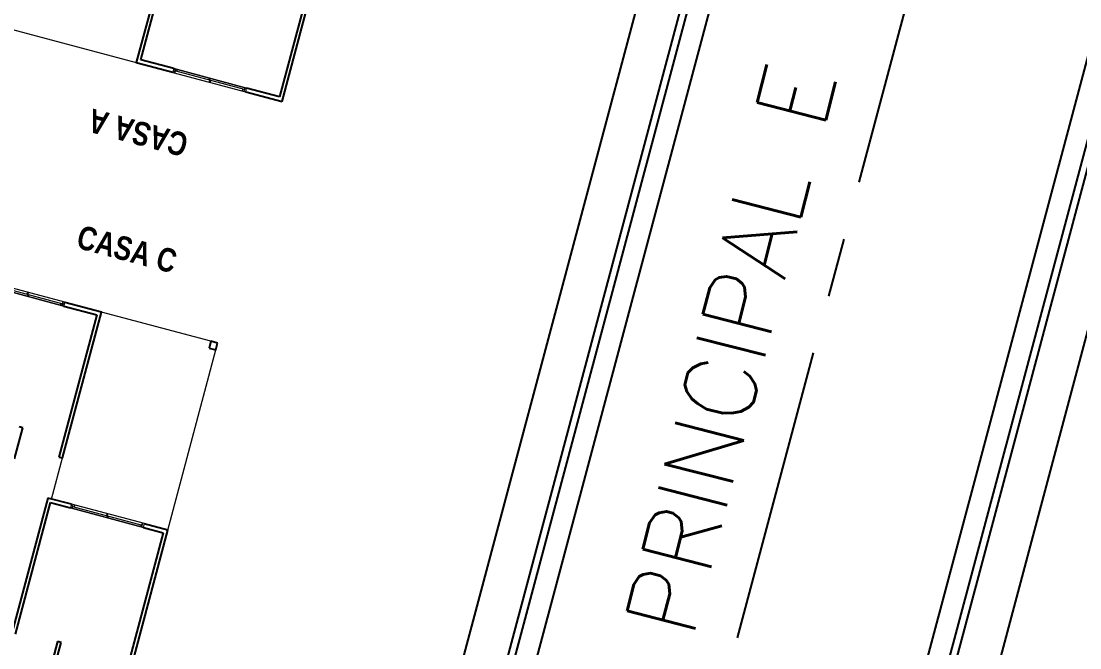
# Model space of a CAD drawing. Header units: metres. Extents: x 689715 to 690980, y 1005284 to 1006835.
# Drawn here: x 690764.12 to 690786.55, y 1005620.56 to 1005633.84 of the extents above; entities that cross this region are included whole.
import ezdxf

# ---------------------------------------------------------------- set-up
doc = ezdxf.new("R2010")
doc.units = ezdxf.units.M
doc.linetypes.add('CENTER', pattern=[2, 1.25, -0.25, 0.25, -0.25])
for name, color, linetype in [('A-BLDG', 7, 'Continuous'), ('C-CALLE-ACERA', 8, 'Continuous'), ('C-CALLES-NOMBRE', 2, 'Continuous'), ('CALLES-CENTRO', 2, 'CENTER')]:
    doc.layers.add(name, color=color, linetype=linetype)
for name, color, linetype, lineweight in [('A-COLS', 52, 'Continuous', 9), ('A-FLOR', 250, 'Continuous', 9), ('A-GLAZ', 151, 'Continuous', 9), ('A-WALL', 250, 'Continuous', 9), ('G-ANNO-TEXT', 2, 'Continuous', 9)]:
    doc.layers.add(name, color=color, linetype=linetype, lineweight=lineweight)
doc.styles.add('Arial_B', font='', dxfattribs={"width": 0.8, "height": 0.5})
doc.styles.add('ESTANDAR', font='romans.shx')
doc.styles.get('Arial_B').set_extended_font_data('Arial', bold=True)

# ---------------------------------------------------------------- blocks, each defined once
blk = doc.blocks.new('Window-Sliding - VENTANA DE 1_60 X 1_20-675561-PLANO CLAVE')
at = {"layer": 'A-GLAZ'}
for p, q in [((0.8, 0.04), (-0.8, 0.04)), ((-0.8, 0.04), (-0.8, -0.043)), ((-0.8, 0.04), (0.8, 0.04)), ((-0.762, -0.043), (-0.762, 0.04)), ((-0.762, 0.04), (-0.762, -0.043)), ((-0.727, 0.04), (-0.727, -0.001)), ((-0.022, 0.04), (-0.022, -0.001)), ((0, -0.001), (0, 0.04)), ((0.762, 0.04), (0.762, -0.043)), ((0.8, -0.043), (0.8, 0.04)), ((-0.8, -0.043), (0.8, -0.043)), ((-0.8, -0.043), (0.8, -0.043)), ((-0.8, -0.043), (0.8, -0.043)), ((0.762, -0.001), (-0.762, -0.001)), ((0, -0.001), (0, -0.043)), ((0.023, -0.043), (0.023, -0.001)), ((0.727, -0.043), (0.727, -0.001))]:
    blk.add_line(p, q, dxfattribs=at)
blk = doc.blocks.new('Window-Sliding - VENTANA DE 1_60 X 1_20-V1-PLANO CLAVE')
at = {"layer": 'A-GLAZ'}
for p, q in [((0.8, 0.04), (-0.8, 0.04)), ((-0.8, 0.04), (-0.8, -0.04)), ((-0.8, 0.04), (0.8, 0.04)), ((-0.762, -0.04), (-0.762, 0.04)), ((-0.762, 0.04), (-0.762, -0.04)), ((-0.727, 0.04), (-0.727, -0.001)), ((-0.022, 0.04), (-0.022, -0.001)), ((0, -0.001), (0, 0.04)), ((0.762, 0.04), (0.762, -0.04)), ((0.8, -0.04), (0.8, 0.04)), ((-0.8, -0.043), (0.8, -0.043)), ((-0.8, -0.043), (0.8, -0.043)), ((-0.8, -0.043), (0.8, -0.043)), ((0.762, -0.001), (-0.762, -0.001)), ((0, -0.001), (0, -0.04)), ((0.023, -0.04), (0.023, -0.001)), ((0.727, -0.04), (0.727, -0.001))]:
    blk.add_line(p, q, dxfattribs=at)
blk = doc.blocks.new('FRESNO C')
at = {"layer": 'A-COLS', "color": 141, "lineweight": 25}
for p, q in [((7.3, 17.35), (7.15, 17.35)), ((7.15, 17.35), (7.15, 17.2)), ((7.3, 17.2), (7.3, 17.35)), ((7.15, 17.2), (7.3, 17.2))]:
    blk.add_line(p, q, dxfattribs=at)
at = {"layer": 'A-FLOR', "color": 141}
for p, q in [((7.15, 17.35), (4.75, 17.35)), ((7.3, 13.25), (7.3, 17.2)), ((4.75, 13.25), (4.75, 14.15))]:
    blk.add_line(p, q, dxfattribs=at)
at = {"layer": 'A-WALL', "color": 141, "lineweight": 25}
for p, q in [((4.75, 17.35), (3.95, 17.35)), ((4.75, 14.15), (4.75, 17.35)), ((3.95, 17.27), (4.67, 17.27)), ((4.67, 17.27), (4.67, 14.15)), ((3.77, 14.55), (3.69, 14.55)), ((3.77, 13.87), (3.77, 14.55)), ((4.67, 14.15), (4.75, 14.15)), ((5.185, 13.25), (4.67, 13.25)), ((4.67, 13.25), (4.67, 10.287)), ((7.3, 13.25), (6.785, 13.25)), ((7.3, 6.204), (7.3, 13.25)), ((4.75, 13.17), (5.185, 13.17)), ((4.75, 10.287), (4.75, 13.17)), ((6.785, 13.17), (7.22, 13.17)), ((7.22, 13.17), (7.22, 9.767)), ((5.65, 10.367), (5.65, 9.087)), ((5.73, 10.367), (5.65, 10.367)), ((5.73, 9.767), (5.73, 10.367))]:
    blk.add_line(p, q, dxfattribs=at)
at = {"layer": 'A-GLAZ', "color": 141, "rotation": 180}
for name, p in [('Window-Sliding - VENTANA DE 1_60 X 1_20-V1-PLANO CLAVE', (3.15, 17.31)), ('Window-Sliding - VENTANA DE 1_60 X 1_20-675561-PLANO CLAVE', (5.985, 13.21))]:
    blk.add_blockref(name, p, dxfattribs=at)
at = {"layer": 'G-ANNO-TEXT', "color": 141, "insert": (3.858, 19.029), "char_height": 0.5, "width": 2.64557, "attachment_point": 1, "style": 'Arial_B'}
blk.add_mtext('CASA C', dxfattribs=at)
blk = doc.blocks.new('FRESNO A')
at = {"layer": 'A-FLOR', "color": 141}
blk.add_line((7.917, 17.35), (4.75, 17.35), dxfattribs=at)
at = {"layer": 'A-WALL', "color": 141, "lineweight": 25}
for p, q in [((2.35, 17.35), (1.55, 17.35)), ((1.55, 17.35), (1.55, 13.575)), ((4.75, 17.35), (3.95, 17.35)), ((4.75, 14.15), (4.75, 17.35)), ((1.63, 17.27), (2.35, 17.27)), ((1.63, 13.95), (1.63, 17.27)), ((3.95, 17.27), (4.67, 17.27)), ((4.67, 17.27), (4.67, 14.15))]:
    blk.add_line(p, q, dxfattribs=at)
at = {"layer": 'A-GLAZ', "color": 141, "rotation": 180}
blk.add_blockref('Window-Sliding - VENTANA DE 1_60 X 1_20-V1-PLANO CLAVE', (3.15, 17.31), dxfattribs=at)
at = {"layer": 'G-ANNO-TEXT', "color": 141, "insert": (3.261, 19.029), "char_height": 0.5, "width": 2.64557, "attachment_point": 1, "style": 'Arial_B'}
blk.add_mtext('CASA A', dxfattribs=at)

msp = doc.modelspace()

# ---------------------------------------------------------------- linework, layer by layer
at = {"layer": 'C-CALLE-ACERA', "linetype": 'Continuous', "ltscale": 5}
for p, q in [((690780.349, 1005642.587), (690772.36, 1005612.634)), ((690780.494, 1005642.548), (690772.505, 1005612.595)), ((690780.929, 1005642.432), (690772.94, 1005612.479)), ((690788.659, 1005640.37), (690780.67, 1005610.417)), ((690789.093, 1005640.254), (690781.105, 1005610.301)), ((690789.238, 1005640.216), (690781.249, 1005610.263))]:
    msp.add_line(p, q, dxfattribs=at)
at = {"layer": 'C-CALLE-ACERA', "linetype": 'Continuous', "ltscale": 5, "flags": 128}
for points in [[(690771.491, 1005612.866), (690779.479, 1005642.819)], [(690782.119, 1005610.031), (690790.108, 1005639.984)]]:
    msp.add_lwpolyline(points, dxfattribs=at)
at = {"layer": 'CALLES-CENTRO', "linetype": 'CENTER', "ltscale": 5, "flags": 128}
msp.add_lwpolyline([(690801.519, 1005704.109), (690787.706, 1005652.319), (690773.893, 1005600.53), (690760.08, 1005548.74), (690746.267, 1005496.951)], dxfattribs=at)

# ---------------------------------------------------------------- block references
at = {"layer": 'A-BLDG'}
for name, p, rotation in [('FRESNO A', (690775.615, 1005648.507), 165.066691336882), ('FRESNO C', (690756.755, 1005612.138), 345.066691336882)]:
    msp.add_blockref(name, p, dxfattribs=dict(at, rotation=rotation))

# ---------------------------------------------------------------- texts
at = {"layer": 'C-CALLES-NOMBRE', "insert": (690779.148, 1005626.887), "char_height": 1.5, "attachment_point": 5, "rotation": 75.6459, "style": 'ESTANDAR'}
msp.add_mtext('\\A1;PRINCIPAL E', dxfattribs=at)

doc.saveas('drawing.dxf')
